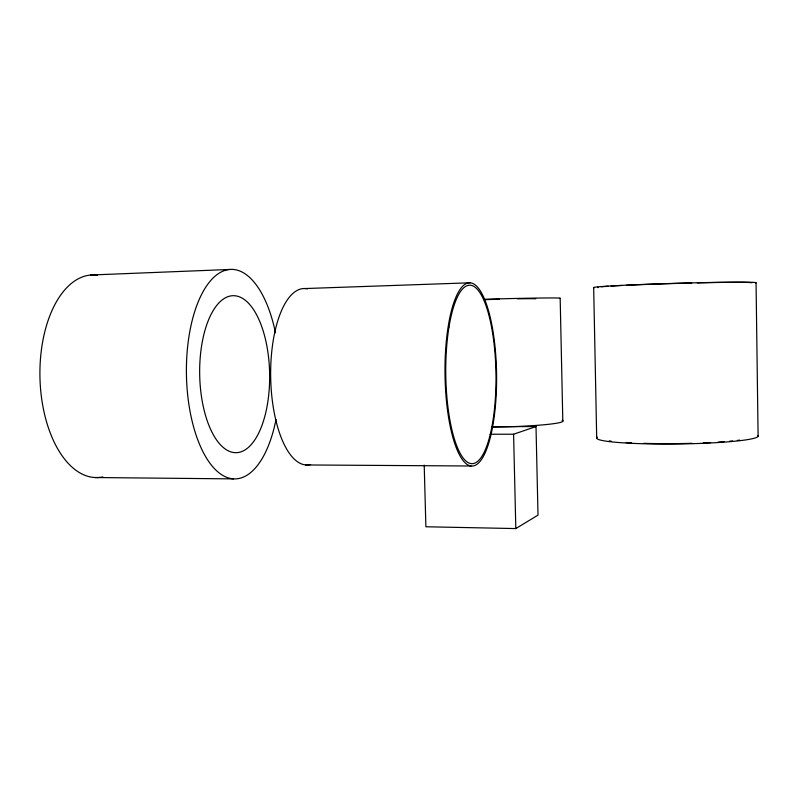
<?xml version="1.0" encoding="UTF-8"?>
<svg xmlns="http://www.w3.org/2000/svg" width="798" height="798" viewBox="0 0 798 798"><rect width="100%" height="100%" fill="white"/><g stroke="black" fill="none" stroke-linecap="round" stroke-linejoin="round"><path stroke-width="1.2" d="M424.207 465.114L425.893 526.77L515.817 528.575L538.012 515.119L536.007 426.551L491.568 426.661M490.102 434.242L513.593 434.222L536.007 426.551M90.663 275.021L229.525 269.475M304.926 288.547L470.112 282.801M305.624 464.955L471.069 466.002A91.64 25.785 89.2 0 0 493.004 331.379A91.64 25.785 89.2 0 0 448.296 325.873A91.64 25.785 89.2 0 0 471.069 466.002M95.062 477.533L233.585 478.88M513.593 434.222L515.817 528.575M560.166 298.103L562.819 421.154M593.672 287.509L596.705 438.172M756.055 282.701L758.1 436.147M310.602 464.506A88.249 34.962 89 0 1 270.682 377.683A88.249 34.962 89 0 1 307.43 288.866M276.008 419.509A104.787 46.743 88.9 0 1 204.787 455.159A104.787 46.743 88.9 0 1 203.759 290.432A104.787 46.743 88.9 0 1 275.47 332.766M102.872 476.895A101.346 54.952 88.7 0 1 39.97 378.142A101.346 54.952 88.7 0 1 97.536 275.22M757.94 435.648A80.718 6.923 -0.7 0 1 675.088 444.007A80.718 6.923 -0.7 0 1 597.273 437.184M739.586 440.107A76.618 6.574 -0.7 0 1 737.302 440.396M732.604 440.905A76.618 6.574 -0.7 0 1 729.552 441.204M724.085 441.663A76.618 6.574 -0.7 0 1 718.19 442.092M710.639 442.541A76.618 6.574 -0.7 0 1 703.188 442.9M692.066 443.299A76.618 6.574 -0.7 0 1 643.787 443.339M631.607 442.85A76.618 6.574 -0.7 0 1 626.121 442.531M611.088 441.124A76.618 6.574 -0.7 0 1 609.303 440.865M594.271 287.739A81.236 1.766 -1.7 0 1 675.308 283.35A81.236 1.766 -1.7 0 1 755.327 282.971M598.261 287.619A77.107 1.676 -1.7 0 1 598.031 287.27M601.313 286.821A77.107 1.676 -1.7 0 1 608.066 286.292M611.069 286.093A77.107 1.676 -1.7 0 1 622.101 285.485M626.41 285.275A77.107 1.676 -1.7 0 1 691.756 283.001M697.372 282.871A77.107 1.676 -1.7 0 1 751.856 282.831M562.091 420.297A61.167 4.529 -1.3 0 1 491.807 427.13M485.453 299.649A37.087 0.559 -1.5 0 1 499.189 299.24M517.543 298.831A37.087 0.559 -1.5 0 1 535.737 298.841M484.107 299.28A61.476 0.918 -1.5 0 1 559.458 298.302M448.995 327.02A89.256 25.107 89.2 0 0 471.109 463.608A89.256 25.107 89.2 0 0 492.526 332.636A89.256 25.107 89.2 0 0 448.995 327.02M204.507 332.008A78.493 34.972 88.9 0 0 234.333 452.606A78.493 34.972 88.9 0 0 265.136 337.983A78.493 34.972 88.9 0 0 204.507 332.008"/></g></svg>
